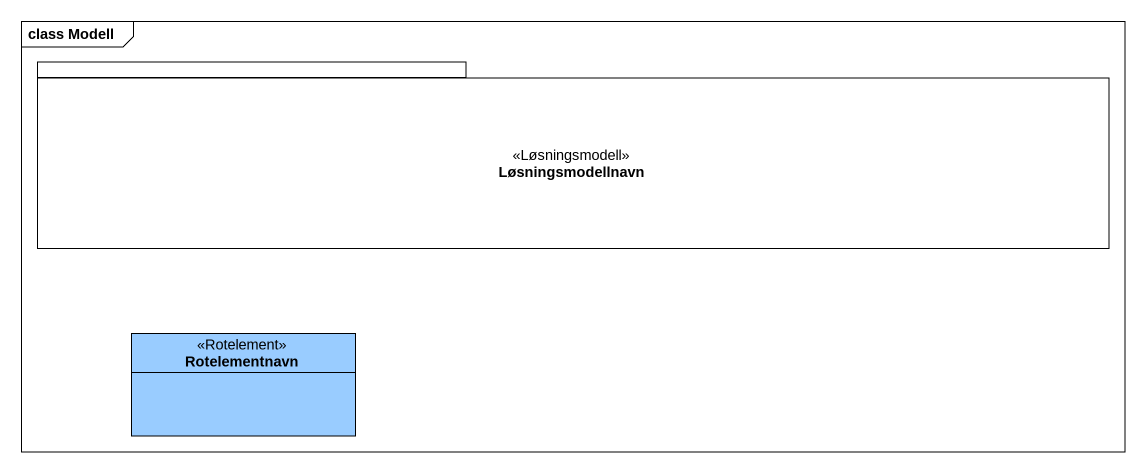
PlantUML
@startuml
mainframe class Modell
hide circle
hide empty members
package Løsningsmodellnavn <<Løsningsmodell>> {
}
class Rotelementnavn <<Rotelement>> #99CCFF
@enduml
